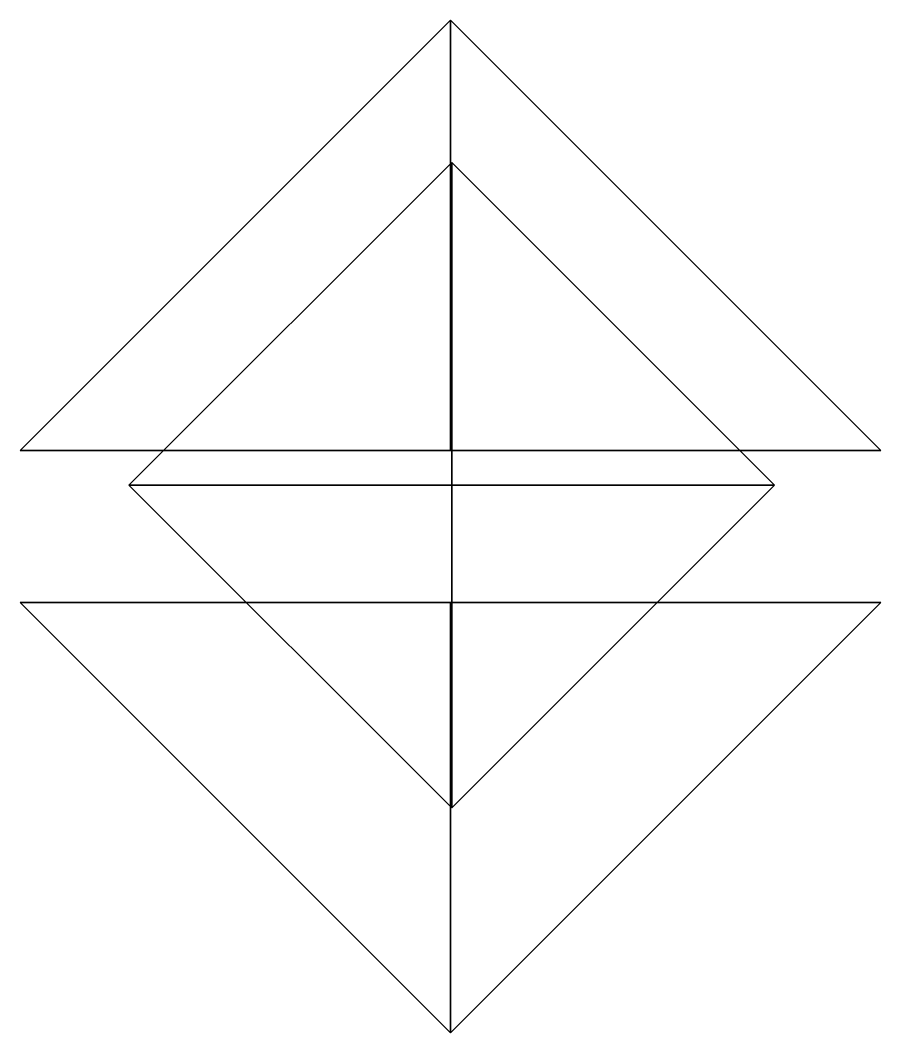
# Model space of a CAD drawing. Header units: metres. Extents: x -0.354 to 0.354, y -0.416 to 0.416.
import ezdxf

# ---------------------------------------------------------------- set-up
doc = ezdxf.new("R2010")
doc.units = ezdxf.units.M

msp = doc.modelspace()

# ---------------------------------------------------------------- linework, layer by layer
at = {"layer": 'wallSwitchOn.bottom'}
for points in [[(0.353553, -0.0625), (0, -0.416053), (-0.353553, -0.0625)], [(0, -0.416053), (0, -0.0625, 0.243036), (-0.353553, -0.0625)], [(0.353553, -0.0625), (0, -0.0625, 0.243036), (0, -0.416053)]]:
    msp.add_3dface(points, dxfattribs=at)
at = {"layer": 'wallSwitchOn.indy'}
for points in [[(-0.264225, 0.034037, 0.027744), (0.001009, 0.034037, 0.215293), (0.001009, 0.299271, 0.027744)], [(-0.264225, 0.034037, 0.027744), (0.001009, 0.299271, 0.027744), (0.266243, 0.034037, 0.027744)], [(0.001009, 0.299271, 0.027744), (0.001009, 0.034037, 0.215293), (0.266243, 0.034037, 0.027744)], [(0.001009, -0.231197, 0.027744), (0.001009, 0.034037, 0.215293), (-0.264225, 0.034037, 0.027744)], [(0.266243, 0.034037, 0.027744), (0.001009, -0.231197, 0.027744), (-0.264225, 0.034037, 0.027744)], [(0.266243, 0.034037, 0.027744), (0.001009, 0.034037, 0.215293), (0.001009, -0.231197, 0.027744)]]:
    msp.add_3dface(points, dxfattribs=at)
at = {"layer": 'wallSwitchOn.top'}
for points in [[(-0.353553, 0.0625), (0, 0.416053), (0.353553, 0.0625)], [(-0.353553, 0.0625), (0, 0.0625, 0.243036), (0, 0.416053)], [(0, 0.416053), (0, 0.0625, 0.243036), (0.353553, 0.0625)]]:
    msp.add_3dface(points, dxfattribs=at)

doc.saveas('drawing.dxf')
